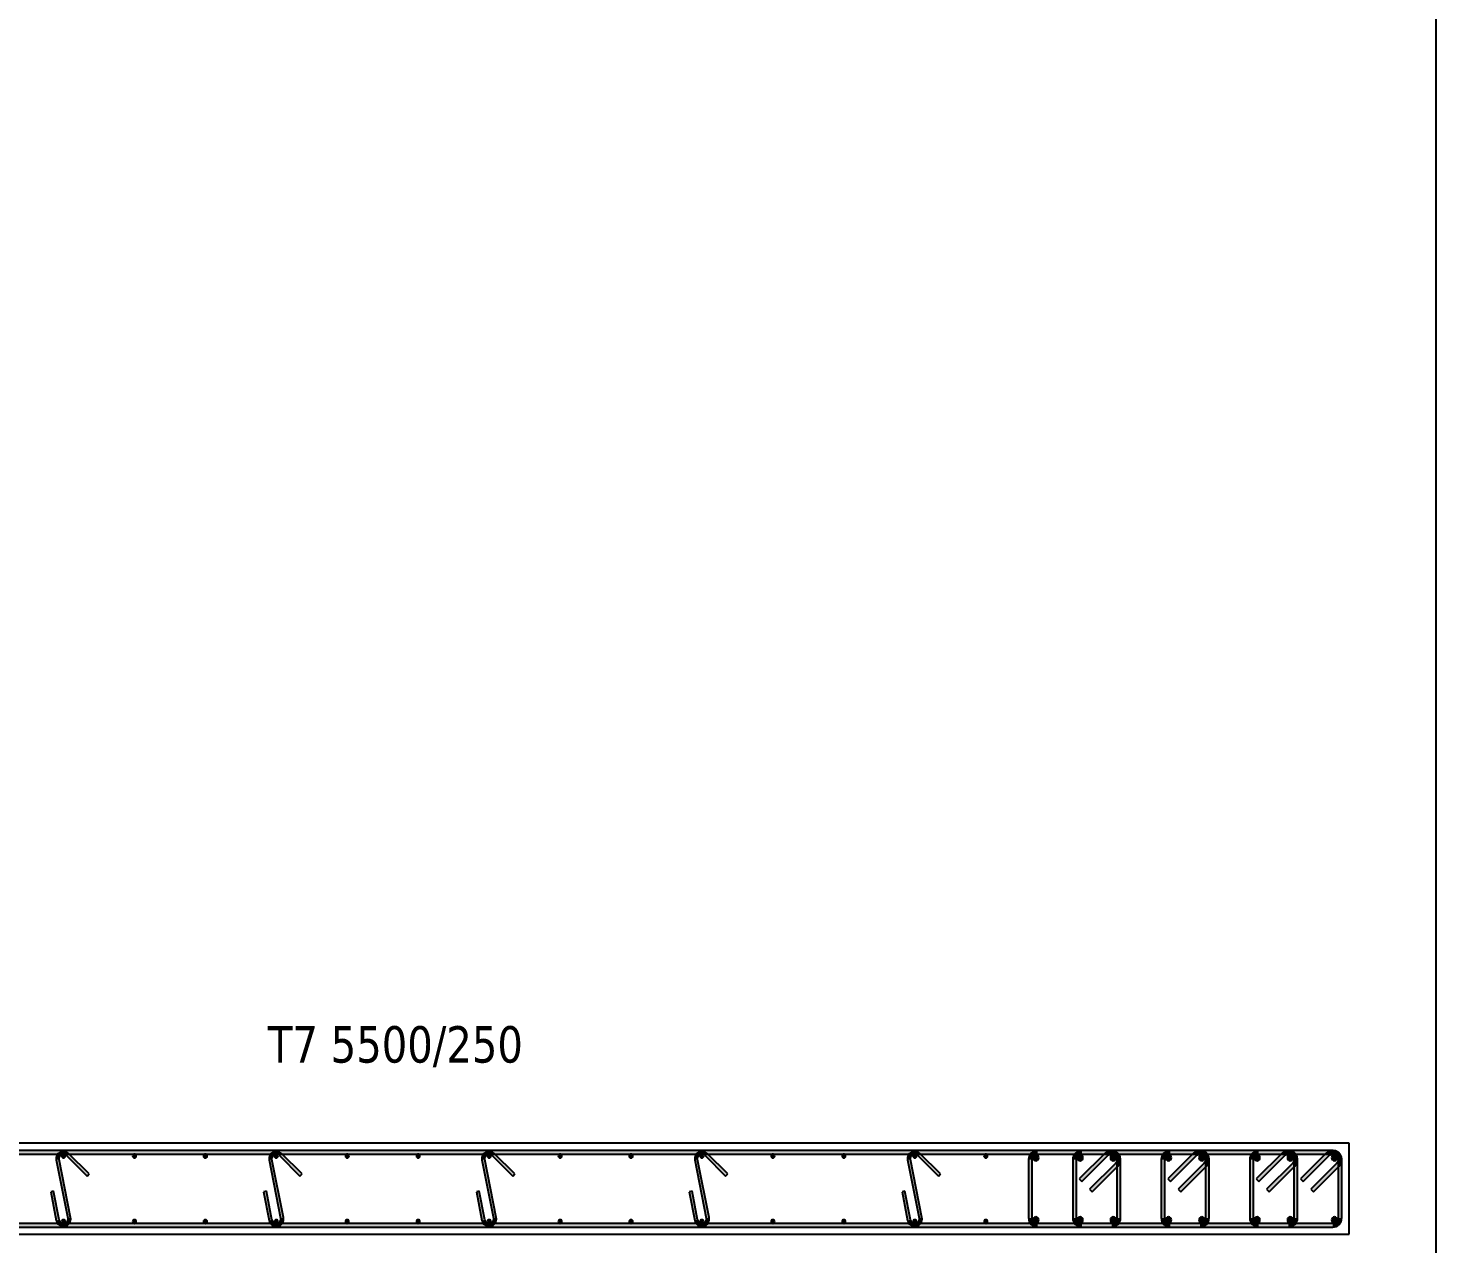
# Model space of a CAD drawing. Header units: millimetres. Extents: x -2171 to 1563, y -1758 to -1505.
# Drawn here: x 787.03 to 806.35, y -1623.61 to -1606.93 of the extents above; entities that cross this region are included whole.
import ezdxf

# ---------------------------------------------------------------- set-up
doc = ezdxf.new("R2010")
doc.units = ezdxf.units.MM
for name, color, linetype in [('Col_Det', 7, 'Continuous'), ('Col_Det_Fill', 7, 'Continuous'), ('Geo_Col_Pro_1', 7, 'Continuous'), ('pinakaki', 153, 'Continuous')]:
    doc.layers.add(name, color=color, linetype=linetype)
doc.styles.get("Standard").update_dxf_attribs({"font": 'tahoma.ttf'})

msp = doc.modelspace()

# ---------------------------------------------------------------- hatches: boundary and pattern name
at = {"layer": 'Col_Det_Fill'}
for color, points in [(252, [(801.9563, -1622.3829), (801.9563, -1622.3329), (780.8533, -1622.3329), (780.8533, -1622.3829)]), (252, [(787.4121, -1622.4622), (787.4514, -1622.4545, -0.7407348), (787.5527, -1622.4005), (787.581, -1622.3722, 0.7407348)]), (133, [(787.4853, -1622.4079, 0.4142136), (787.5103, -1622.4329, 0.4142136), (787.5353, -1622.4079, 0.4142136), (787.5103, -1622.3829, 0.4142136)]), (252, [(787.581, -1622.3722), (787.5527, -1622.4005), (787.8355, -1622.6833), (787.8638, -1622.655)]), (133, [(788.4589, -1622.4079, 0.4142136), (788.4839, -1622.4329, 0.4142136), (788.5089, -1622.4079, 0.4142136), (788.4839, -1622.3829, 0.4142136)]), (133, [(789.4325, -1622.4079, 0.4142136), (789.4575, -1622.4329, 0.4142136), (789.4825, -1622.4079, 0.4142136), (789.4575, -1622.3829, 0.4142136)]), (252, [(790.333, -1622.4622), (790.3723, -1622.4545, -0.7407348), (790.4736, -1622.4005), (790.5019, -1622.3722, 0.7407348)]), (133, [(790.4062, -1622.4079, 0.4142136), (790.4312, -1622.4329, 0.4142136), (790.4562, -1622.4079, 0.4142136), (790.4312, -1622.3829, 0.4142136)]), (252, [(790.5019, -1622.3722), (790.4736, -1622.4005), (790.7564, -1622.6833), (790.7847, -1622.655)]), (133, [(791.3798, -1622.4079, 0.4142136), (791.4048, -1622.4329, 0.4142136), (791.4298, -1622.4079, 0.4142136), (791.4048, -1622.3829, 0.4142136)]), (133, [(792.3534, -1622.4079, 0.4142136), (792.3784, -1622.4329, 0.4142136), (792.4034, -1622.4079, 0.4142136), (792.3784, -1622.3829, 0.4142136)]), (252, [(793.2539, -1622.4622), (793.2932, -1622.4545, -0.7407348), (793.3945, -1622.4005), (793.4228, -1622.3722, 0.7407348)]), (133, [(793.3271, -1622.4079, 0.4142136), (793.3521, -1622.4329, 0.4142136), (793.3771, -1622.4079, 0.4142136), (793.3521, -1622.3829, 0.4142136)]), (252, [(793.4228, -1622.3722), (793.3945, -1622.4005), (793.6773, -1622.6833), (793.7056, -1622.655)]), (133, [(794.3007, -1622.4079, 0.4142136), (794.3257, -1622.4329, 0.4142136), (794.3507, -1622.4079, 0.4142136), (794.3257, -1622.3829, 0.4142136)]), (133, [(795.2743, -1622.4079, 0.4142136), (795.2993, -1622.4329, 0.4142136), (795.3243, -1622.4079, 0.4142136), (795.2993, -1622.3829, 0.4142136)]), (252, [(796.1748, -1622.4622), (796.2141, -1622.4545, -0.7407348), (796.3154, -1622.4005), (796.3437, -1622.3722, 0.7407348)]), (133, [(796.2479, -1622.4079, 0.4142136), (796.2729, -1622.4329, 0.4142136), (796.2979, -1622.4079, 0.4142136), (796.2729, -1622.3829, 0.4142136)]), (252, [(796.3437, -1622.3722), (796.3154, -1622.4005), (796.5982, -1622.6833), (796.6265, -1622.655)]), (133, [(797.2216, -1622.4079, 0.4142136), (797.2466, -1622.4329, 0.4142136), (797.2716, -1622.4079, 0.4142136), (797.2466, -1622.3829, 0.4142136)]), (133, [(798.1952, -1622.4079, 0.4142136), (798.2202, -1622.4329, 0.4142136), (798.2452, -1622.4079, 0.4142136), (798.2202, -1622.3829, 0.4142136)]), (252, [(799.0957, -1622.4622), (799.135, -1622.4545, -0.7407348), (799.2363, -1622.4005), (799.2646, -1622.3722, 0.7407348)]), (133, [(799.1688, -1622.4079, 0.4142136), (799.1938, -1622.4329, 0.4142136), (799.2188, -1622.4079, 0.4142136), (799.1938, -1622.3829, 0.4142136)]), (252, [(799.2646, -1622.3722), (799.2363, -1622.4005), (799.5191, -1622.6833), (799.5474, -1622.655)]), (133, [(800.1425, -1622.4079, 0.4142136), (800.1675, -1622.4329, 0.4142136), (800.1925, -1622.4079, 0.4142136), (800.1675, -1622.3829, 0.4142136)]), (252, [(800.8798, -1622.3829), (800.8798, -1622.3329, 0.4142136), (800.7548, -1622.4579), (800.8048, -1622.4579, -0.4142136)]), (12, [(800.895, -1622.4332, 0.4142136), (800.855, -1622.3932, 0.4142136), (800.815, -1622.4332, 0.4142136), (800.855, -1622.4732, 0.4142136)]), (252, [(804.9298, -1622.3829), (804.9298, -1622.3329), (800.8798, -1622.3329), (800.8798, -1622.3829)]), (252, [(801.4869, -1622.3829), (801.4869, -1622.3329, 0.4142136), (801.3619, -1622.4579), (801.4119, -1622.4579, -0.4142136)]), (56, [(801.5022, -1622.4332, 0.4142136), (801.4622, -1622.3932, 0.4142136), (801.4222, -1622.4332, 0.4142136), (801.4622, -1622.4732, 0.4142136)]), (252, [(801.841, -1622.4049), (801.8057, -1622.3695), (801.4521, -1622.7231), (801.4875, -1622.7584)]), (252, [(801.8941, -1622.3829), (801.8941, -1622.3329), (801.4869, -1622.3329), (801.4869, -1622.3829)]), (252, [(801.9691, -1622.4579), (802.0191, -1622.4579, 0.6681786), (801.8057, -1622.3695), (801.841, -1622.4049, -0.6681786)]), (56, [(801.9588, -1622.4332, 0.4142136), (801.9188, -1622.3932, 0.4142136), (801.8788, -1622.4332, 0.4142136), (801.9188, -1622.4732, 0.4142136)]), (252, [(801.9471, -1622.5109), (801.9825, -1622.5463, 0.6681786), (801.8941, -1622.3329), (801.8941, -1622.3829, -0.6681786)]), (252, [(802.7012, -1622.3829), (802.7012, -1622.3329, 0.4142136), (802.5762, -1622.4579), (802.6262, -1622.4579, -0.4142136)]), (56, [(802.7165, -1622.4332, 0.4142136), (802.6765, -1622.3932, 0.4142136), (802.6365, -1622.4332, 0.4142136), (802.6765, -1622.4732, 0.4142136)]), (252, [(803.0553, -1622.4049), (803.02, -1622.3695), (802.6664, -1622.7231), (802.7018, -1622.7584)]), (252, [(803.1084, -1622.3829), (803.1084, -1622.3329), (802.7012, -1622.3329), (802.7012, -1622.3829)]), (252, [(803.1834, -1622.4579), (803.2334, -1622.4579, 0.6681786), (803.02, -1622.3695), (803.0553, -1622.4049, -0.6681786)]), (56, [(803.1731, -1622.4332, 0.4142136), (803.1331, -1622.3932, 0.4142136), (803.0931, -1622.4332, 0.4142136), (803.1331, -1622.4732, 0.4142136)]), (252, [(803.1614, -1622.5109), (803.1967, -1622.5463, 0.6681786), (803.1084, -1622.3329), (803.1084, -1622.3829, -0.6681786)]), (252, [(803.9155, -1622.3829), (803.9155, -1622.3329, 0.4142136), (803.7905, -1622.4579), (803.8405, -1622.4579, -0.4142136)]), (56, [(803.9308, -1622.4332, 0.4142136), (803.8908, -1622.3932, 0.4142136), (803.8508, -1622.4332, 0.4142136), (803.8908, -1622.4732, 0.4142136)]), (252, [(804.2696, -1622.4049), (804.2343, -1622.3695), (803.8807, -1622.7231), (803.9161, -1622.7584)]), (252, [(804.3226, -1622.3829), (804.3226, -1622.3329), (803.9155, -1622.3329), (803.9155, -1622.3829)]), (252, [(804.3976, -1622.4579), (804.4476, -1622.4579, 0.6681786), (804.2343, -1622.3695), (804.2696, -1622.4049, -0.6681786)]), (56, [(804.3874, -1622.4332, 0.4142136), (804.3474, -1622.3932, 0.4142136), (804.3074, -1622.4332, 0.4142136), (804.3474, -1622.4732, 0.4142136)]), (252, [(804.3757, -1622.5109), (804.411, -1622.5463, 0.6681786), (804.3226, -1622.3329), (804.3226, -1622.3829, -0.6681786)]), (252, [(804.8768, -1622.4049), (804.8414, -1622.3695), (804.4878, -1622.7231), (804.5232, -1622.7584)]), (252, [(805.0048, -1622.4579), (805.0548, -1622.4579, 0.6681786), (804.8414, -1622.3695), (804.8768, -1622.4049, -0.6681786)]), (12, [(804.9945, -1622.4332, 0.4142136), (804.9545, -1622.3932, 0.4142136), (804.9145, -1622.4332, 0.4142136), (804.9545, -1622.4732, 0.4142136)]), (252, [(804.9828, -1622.5109), (805.0182, -1622.5463, 0.6681786), (804.9298, -1622.3329), (804.9298, -1622.3829, -0.6681786)]), (252, [(787.5691, -1623.2613), (787.6084, -1623.2536), (787.4514, -1622.4545), (787.4121, -1622.4622)]), (252, [(790.49, -1623.2613), (790.5293, -1623.2536), (790.3723, -1622.4545), (790.333, -1622.4622)]), (252, [(793.4109, -1623.2613), (793.4502, -1623.2536), (793.2932, -1622.4545), (793.2539, -1622.4622)]), (252, [(796.3318, -1623.2613), (796.3711, -1623.2536), (796.2141, -1622.4545), (796.1748, -1622.4622)]), (252, [(799.2527, -1623.2613), (799.292, -1623.2536), (799.135, -1622.4545), (799.0957, -1622.4622)]), (252, [(800.8048, -1622.4579), (800.7548, -1622.4579), (800.7548, -1623.2579), (800.8048, -1623.2579)]), (252, [(801.4119, -1622.4579), (801.3619, -1622.4579), (801.3619, -1623.2579), (801.4119, -1623.2579)]), (252, [(801.5936, -1622.8645), (801.6289, -1622.8999), (801.9825, -1622.5463), (801.9471, -1622.5109)]), (252, [(801.9691, -1623.2579), (802.0191, -1623.2579), (802.0191, -1622.4579), (801.9691, -1622.4579)]), (252, [(802.6262, -1622.4579), (802.5762, -1622.4579), (802.5762, -1623.2579), (802.6262, -1623.2579)]), (252, [(802.8078, -1622.8645), (802.8432, -1622.8999), (803.1967, -1622.5463), (803.1614, -1622.5109)]), (252, [(803.1834, -1623.2579), (803.2334, -1623.2579), (803.2334, -1622.4579), (803.1834, -1622.4579)]), (252, [(803.8405, -1622.4579), (803.7905, -1622.4579), (803.7905, -1623.2579), (803.8405, -1623.2579)]), (252, [(804.0221, -1622.8645), (804.0575, -1622.8999), (804.411, -1622.5463), (804.3757, -1622.5109)]), (252, [(804.3976, -1623.2579), (804.4476, -1623.2579), (804.4476, -1622.4579), (804.3976, -1622.4579)]), (252, [(804.6293, -1622.8645), (804.6646, -1622.8999), (805.0182, -1622.5463), (804.9828, -1622.5109)]), (252, [(805.0048, -1623.2579), (805.0548, -1623.2579), (805.0548, -1622.4579), (805.0048, -1622.4579)]), (252, [(787.3743, -1622.892), (787.335, -1622.8997), (787.4121, -1623.2922), (787.4514, -1623.2845)]), (252, [(790.2952, -1622.892), (790.2559, -1622.8997), (790.333, -1623.2922), (790.3723, -1623.2845)]), (252, [(793.2161, -1622.892), (793.1768, -1622.8997), (793.2539, -1623.2922), (793.2932, -1623.2845)]), (252, [(796.137, -1622.892), (796.0977, -1622.8997), (796.1748, -1623.2922), (796.2141, -1623.2845)]), (252, [(799.0579, -1622.892), (799.0186, -1622.8997), (799.0957, -1623.2922), (799.135, -1623.2845)]), (252, [(780.8533, -1623.3329), (780.8533, -1623.3829), (801.9563, -1623.3829), (801.9563, -1623.3329)]), (252, [(787.4514, -1623.2845), (787.4121, -1623.2922, 1), (787.6084, -1623.2536), (787.5691, -1623.2613, -1)]), (133, [(787.4853, -1623.3079, 0.4142136), (787.5103, -1623.3329, 0.4142136), (787.5353, -1623.3079, 0.4142136), (787.5103, -1623.2829, 0.4142136)]), (133, [(788.4589, -1623.3079, 0.4142136), (788.4839, -1623.3329, 0.4142136), (788.5089, -1623.3079, 0.4142136), (788.4839, -1623.2829, 0.4142136)]), (133, [(789.4325, -1623.3079, 0.4142136), (789.4575, -1623.3329, 0.4142136), (789.4825, -1623.3079, 0.4142136), (789.4575, -1623.2829, 0.4142136)]), (252, [(790.3723, -1623.2845), (790.333, -1623.2922, 1), (790.5293, -1623.2536), (790.49, -1623.2613, -1)]), (133, [(790.4062, -1623.3079, 0.4142136), (790.4312, -1623.3329, 0.4142136), (790.4562, -1623.3079, 0.4142136), (790.4312, -1623.2829, 0.4142136)]), (133, [(791.3798, -1623.3079, 0.4142136), (791.4048, -1623.3329, 0.4142136), (791.4298, -1623.3079, 0.4142136), (791.4048, -1623.2829, 0.4142136)]), (133, [(792.3534, -1623.3079, 0.4142136), (792.3784, -1623.3329, 0.4142136), (792.4034, -1623.3079, 0.4142136), (792.3784, -1623.2829, 0.4142136)]), (252, [(793.2932, -1623.2845), (793.2539, -1623.2922, 1), (793.4502, -1623.2536), (793.4109, -1623.2613, -1)]), (133, [(793.3271, -1623.3079, 0.4142136), (793.3521, -1623.3329, 0.4142136), (793.3771, -1623.3079, 0.4142136), (793.3521, -1623.2829, 0.4142136)]), (133, [(794.3007, -1623.3079, 0.4142136), (794.3257, -1623.3329, 0.4142136), (794.3507, -1623.3079, 0.4142136), (794.3257, -1623.2829, 0.4142136)]), (133, [(795.2743, -1623.3079, 0.4142136), (795.2993, -1623.3329, 0.4142136), (795.3243, -1623.3079, 0.4142136), (795.2993, -1623.2829, 0.4142136)]), (252, [(796.2141, -1623.2845), (796.1748, -1623.2922, 1), (796.3711, -1623.2536), (796.3318, -1623.2613, -1)]), (133, [(796.2479, -1623.3079, 0.4142136), (796.2729, -1623.3329, 0.4142136), (796.2979, -1623.3079, 0.4142136), (796.2729, -1623.2829, 0.4142136)]), (133, [(797.2216, -1623.3079, 0.4142136), (797.2466, -1623.3329, 0.4142136), (797.2716, -1623.3079, 0.4142136), (797.2466, -1623.2829, 0.4142136)]), (133, [(798.1952, -1623.3079, 0.4142136), (798.2202, -1623.3329, 0.4142136), (798.2452, -1623.3079, 0.4142136), (798.2202, -1623.2829, 0.4142136)]), (252, [(799.135, -1623.2845), (799.0957, -1623.2922, 1), (799.292, -1623.2536), (799.2527, -1623.2613, -1)]), (133, [(799.1688, -1623.3079, 0.4142136), (799.1938, -1623.3329, 0.4142136), (799.2188, -1623.3079, 0.4142136), (799.1938, -1623.2829, 0.4142136)]), (133, [(800.1425, -1623.3079, 0.4142136), (800.1675, -1623.3329, 0.4142136), (800.1925, -1623.3079, 0.4142136), (800.1675, -1623.2829, 0.4142136)]), (252, [(800.8048, -1623.2579), (800.7548, -1623.2579, 0.4142136), (800.8798, -1623.3829), (800.8798, -1623.3329, -0.4142136)]), (12, [(800.895, -1623.2827, 0.4142136), (800.855, -1623.2427, 0.4142136), (800.815, -1623.2827, 0.4142136), (800.855, -1623.3227, 0.4142136)]), (252, [(800.8798, -1623.3329), (800.8798, -1623.3829), (804.9298, -1623.3829), (804.9298, -1623.3329)]), (252, [(801.4119, -1623.2579), (801.3619, -1623.2579, 0.4142136), (801.4869, -1623.3829), (801.4869, -1623.3329, -0.4142136)]), (56, [(801.5022, -1623.2827, 0.4142136), (801.4622, -1623.2427, 0.4142136), (801.4222, -1623.2827, 0.4142136), (801.4622, -1623.3227, 0.4142136)]), (252, [(801.4869, -1623.3329), (801.4869, -1623.3829), (801.8941, -1623.3829), (801.8941, -1623.3329)]), (56, [(801.9588, -1623.2827, 0.4142136), (801.9188, -1623.2427, 0.4142136), (801.8788, -1623.2827, 0.4142136), (801.9188, -1623.3227, 0.4142136)]), (252, [(801.8941, -1623.3329), (801.8941, -1623.3829, 0.4142136), (802.0191, -1623.2579), (801.9691, -1623.2579, -0.4142136)]), (252, [(802.6262, -1623.2579), (802.5762, -1623.2579, 0.4142136), (802.7012, -1623.3829), (802.7012, -1623.3329, -0.4142136)]), (56, [(802.7165, -1623.2827, 0.4142136), (802.6765, -1623.2427, 0.4142136), (802.6365, -1623.2827, 0.4142136), (802.6765, -1623.3227, 0.4142136)]), (252, [(802.7012, -1623.3329), (802.7012, -1623.3829), (803.1084, -1623.3829), (803.1084, -1623.3329)]), (56, [(803.1731, -1623.2827, 0.4142136), (803.1331, -1623.2427, 0.4142136), (803.0931, -1623.2827, 0.4142136), (803.1331, -1623.3227, 0.4142136)]), (252, [(803.1084, -1623.3329), (803.1084, -1623.3829, 0.4142136), (803.2334, -1623.2579), (803.1834, -1623.2579, -0.4142136)]), (252, [(803.8405, -1623.2579), (803.7905, -1623.2579, 0.4142136), (803.9155, -1623.3829), (803.9155, -1623.3329, -0.4142136)]), (56, [(803.9308, -1623.2827, 0.4142136), (803.8908, -1623.2427, 0.4142136), (803.8508, -1623.2827, 0.4142136), (803.8908, -1623.3227, 0.4142136)]), (252, [(803.9155, -1623.3329), (803.9155, -1623.3829), (804.3226, -1623.3829), (804.3226, -1623.3329)]), (56, [(804.3874, -1623.2827, 0.4142136), (804.3474, -1623.2427, 0.4142136), (804.3074, -1623.2827, 0.4142136), (804.3474, -1623.3227, 0.4142136)]), (252, [(804.3226, -1623.3329), (804.3226, -1623.3829, 0.4142136), (804.4476, -1623.2579), (804.3976, -1623.2579, -0.4142136)]), (12, [(804.9945, -1623.2827, 0.4142136), (804.9545, -1623.2427, 0.4142136), (804.9145, -1623.2827, 0.4142136), (804.9545, -1623.3227, 0.4142136)]), (252, [(804.9298, -1623.3329), (804.9298, -1623.3829, 0.4142136), (805.0548, -1623.2579), (805.0048, -1623.2579, -0.4142136)])]:
    msp.add_hatch(color=color, dxfattribs=at).paths.add_polyline_path(points)

# ---------------------------------------------------------------- linework, layer by layer
at = {"layer": 'Col_Det', "color": 7}
for points in [[(805.1548, -1622.2329), (779.1548, -1622.2329)], [(805.1548, -1623.4829), (805.1548, -1622.2329)], [(801.9563, -1622.3329), (780.8533, -1622.3329)], [(780.8533, -1622.3829), (801.9563, -1622.3829)], [(787.5527, -1622.4005), (787.8355, -1622.6833)], [(787.8638, -1622.655), (787.581, -1622.3722)], [(790.4736, -1622.4005), (790.7564, -1622.6833)], [(790.7847, -1622.655), (790.5019, -1622.3722)], [(793.3945, -1622.4005), (793.6773, -1622.6833)], [(793.7056, -1622.655), (793.4228, -1622.3722)], [(796.3154, -1622.4005), (796.5982, -1622.6833)], [(796.6265, -1622.655), (796.3437, -1622.3722)], [(799.2363, -1622.4005), (799.5191, -1622.6833)], [(799.5474, -1622.655), (799.2646, -1622.3722)], [(804.9298, -1622.3329), (800.8798, -1622.3329)], [(800.8798, -1622.3829), (804.9298, -1622.3829)], [(801.8057, -1622.3695), (801.4521, -1622.7231)], [(801.8941, -1622.3329), (801.4869, -1622.3329)], [(801.4869, -1622.3829), (801.8941, -1622.3829)], [(801.4875, -1622.7584), (801.841, -1622.4049)], [(801.9563, -1622.3829), (801.9563, -1622.3329)], [(803.02, -1622.3695), (802.6664, -1622.7231)], [(803.1084, -1622.3329), (802.7012, -1622.3329)], [(802.7012, -1622.3829), (803.1084, -1622.3829)], [(802.7018, -1622.7584), (803.0553, -1622.4049)], [(804.2343, -1622.3695), (803.8807, -1622.7231)], [(804.3226, -1622.3329), (803.9155, -1622.3329)], [(803.9155, -1622.3829), (804.3226, -1622.3829)], [(803.9161, -1622.7584), (804.2696, -1622.4049)], [(804.8414, -1622.3695), (804.4878, -1622.7231)], [(804.5232, -1622.7584), (804.8768, -1622.4049)], [(787.4121, -1622.4622), (787.5691, -1623.2613)], [(787.6084, -1623.2536), (787.4514, -1622.4545)], [(790.333, -1622.4622), (790.49, -1623.2613)], [(790.5293, -1623.2536), (790.3723, -1622.4545)], [(793.2539, -1622.4622), (793.4109, -1623.2613)], [(793.4502, -1623.2536), (793.2932, -1622.4545)], [(796.1748, -1622.4622), (796.3318, -1623.2613)], [(796.3711, -1623.2536), (796.2141, -1622.4545)], [(799.0957, -1622.4622), (799.2527, -1623.2613)], [(799.292, -1623.2536), (799.135, -1622.4545)], [(800.7548, -1622.4579), (800.7548, -1623.2579)], [(800.8048, -1623.2579), (800.8048, -1622.4579)], [(801.3619, -1622.4579), (801.3619, -1623.2579)], [(801.4119, -1623.2579), (801.4119, -1622.4579)], [(801.9471, -1622.5109), (801.5936, -1622.8645)], [(801.6289, -1622.8999), (801.9825, -1622.5463)], [(801.9691, -1622.4579), (801.9691, -1623.2579)], [(802.0191, -1623.2579), (802.0191, -1622.4579)], [(802.5762, -1622.4579), (802.5762, -1623.2579)], [(802.6262, -1623.2579), (802.6262, -1622.4579)], [(803.1614, -1622.5109), (802.8078, -1622.8645)], [(802.8432, -1622.8999), (803.1967, -1622.5463)], [(803.1834, -1622.4579), (803.1834, -1623.2579)], [(803.2334, -1623.2579), (803.2334, -1622.4579)], [(803.7905, -1622.4579), (803.7905, -1623.2579)], [(803.8405, -1623.2579), (803.8405, -1622.4579)], [(804.3757, -1622.5109), (804.0221, -1622.8645)], [(804.0575, -1622.8999), (804.411, -1622.5463)], [(804.3976, -1622.4579), (804.3976, -1623.2579)], [(804.4476, -1623.2579), (804.4476, -1622.4579)], [(804.9828, -1622.5109), (804.6293, -1622.8645)], [(804.6646, -1622.8999), (805.0182, -1622.5463)], [(805.0048, -1622.4579), (805.0048, -1623.2579)], [(805.0548, -1623.2579), (805.0548, -1622.4579)], [(787.8355, -1622.6833), (787.8638, -1622.655)], [(790.7564, -1622.6833), (790.7847, -1622.655)], [(793.6773, -1622.6833), (793.7056, -1622.655)], [(796.5982, -1622.6833), (796.6265, -1622.655)], [(799.5191, -1622.6833), (799.5474, -1622.655)], [(801.4521, -1622.7231), (801.4875, -1622.7584)], [(802.6664, -1622.7231), (802.7018, -1622.7584)], [(803.8807, -1622.7231), (803.9161, -1622.7584)], [(804.4878, -1622.7231), (804.5232, -1622.7584)], [(787.3743, -1622.892), (787.335, -1622.8997)], [(787.335, -1622.8997), (787.4121, -1623.2922)], [(787.4514, -1623.2845), (787.3743, -1622.892)], [(790.2952, -1622.892), (790.2559, -1622.8997)], [(790.2559, -1622.8997), (790.333, -1623.2922)], [(790.3723, -1623.2845), (790.2952, -1622.892)], [(793.2161, -1622.892), (793.1768, -1622.8997)], [(793.1768, -1622.8997), (793.2539, -1623.2922)], [(793.2932, -1623.2845), (793.2161, -1622.892)], [(796.137, -1622.892), (796.0977, -1622.8997)], [(796.0977, -1622.8997), (796.1748, -1623.2922)], [(796.2141, -1623.2845), (796.137, -1622.892)], [(799.0579, -1622.892), (799.0186, -1622.8997)], [(799.0186, -1622.8997), (799.0957, -1623.2922)], [(799.135, -1623.2845), (799.0579, -1622.892)], [(801.5936, -1622.8645), (801.6289, -1622.8999)], [(802.8078, -1622.8645), (802.8432, -1622.8999)], [(804.0221, -1622.8645), (804.0575, -1622.8999)], [(804.6293, -1622.8645), (804.6646, -1622.8999)], [(801.9563, -1623.3329), (780.8533, -1623.3329)], [(780.8533, -1623.3829), (801.9563, -1623.3829)], [(804.9298, -1623.3329), (800.8798, -1623.3329)], [(800.8798, -1623.3829), (804.9298, -1623.3829)], [(801.8941, -1623.3329), (801.4869, -1623.3329)], [(801.4869, -1623.3829), (801.8941, -1623.3829)], [(801.9563, -1623.3829), (801.9563, -1623.3329)], [(803.1084, -1623.3329), (802.7012, -1623.3329)], [(802.7012, -1623.3829), (803.1084, -1623.3829)], [(804.3226, -1623.3329), (803.9155, -1623.3329)], [(803.9155, -1623.3829), (804.3226, -1623.3829)], [(777.6548, -1623.4829), (805.1548, -1623.4829)]]:
    msp.add_lwpolyline(points, dxfattribs=at)
for points in [[(787.581, -1622.3722, 0.7407348), (787.4121, -1622.4622, 0.7407348)], [(787.4514, -1622.4545, -0.7407348), (787.5527, -1622.4005)], [(787.5103, -1622.3829, 0.4142136), (787.4853, -1622.4079, 0.4142136)], [(787.4853, -1622.4079, 0.4142136), (787.5103, -1622.4329, 0.4142136)], [(787.5353, -1622.4079, 0.4142136), (787.5103, -1622.3829, 0.4142136)], [(787.5103, -1622.4329, 0.4142136), (787.5353, -1622.4079, 0.4142136)], [(788.4839, -1622.3829, 0.4142136), (788.4589, -1622.4079, 0.4142136)], [(788.4589, -1622.4079, 0.4142136), (788.4839, -1622.4329, 0.4142136)], [(788.5089, -1622.4079, 0.4142136), (788.4839, -1622.3829, 0.4142136)], [(788.4839, -1622.4329, 0.4142136), (788.5089, -1622.4079, 0.4142136)], [(789.4575, -1622.3829, 0.4142136), (789.4325, -1622.4079, 0.4142136)], [(789.4325, -1622.4079, 0.4142136), (789.4575, -1622.4329, 0.4142136)], [(789.4825, -1622.4079, 0.4142136), (789.4575, -1622.3829, 0.4142136)], [(789.4575, -1622.4329, 0.4142136), (789.4825, -1622.4079, 0.4142136)], [(790.5019, -1622.3722, 0.7407348), (790.333, -1622.4622, 0.7407348)], [(790.3723, -1622.4545, -0.7407348), (790.4736, -1622.4005)], [(790.4312, -1622.3829, 0.4142136), (790.4062, -1622.4079, 0.4142136)], [(790.4062, -1622.4079, 0.4142136), (790.4312, -1622.4329, 0.4142136)], [(790.4562, -1622.4079, 0.4142136), (790.4312, -1622.3829, 0.4142136)], [(790.4312, -1622.4329, 0.4142136), (790.4562, -1622.4079, 0.4142136)], [(791.4048, -1622.3829, 0.4142136), (791.3798, -1622.4079, 0.4142136)], [(791.3798, -1622.4079, 0.4142136), (791.4048, -1622.4329, 0.4142136)], [(791.4298, -1622.4079, 0.4142136), (791.4048, -1622.3829, 0.4142136)], [(791.4048, -1622.4329, 0.4142136), (791.4298, -1622.4079, 0.4142136)], [(792.3784, -1622.3829, 0.4142136), (792.3534, -1622.4079, 0.4142136)], [(792.3534, -1622.4079, 0.4142136), (792.3784, -1622.4329, 0.4142136)], [(792.4034, -1622.4079, 0.4142136), (792.3784, -1622.3829, 0.4142136)], [(792.3784, -1622.4329, 0.4142136), (792.4034, -1622.4079, 0.4142136)], [(793.4228, -1622.3722, 0.7407348), (793.2539, -1622.4622, 0.7407348)], [(793.2932, -1622.4545, -0.7407348), (793.3945, -1622.4005)], [(793.3521, -1622.3829, 0.4142136), (793.3271, -1622.4079, 0.4142136)], [(793.3271, -1622.4079, 0.4142136), (793.3521, -1622.4329, 0.4142136)], [(793.3771, -1622.4079, 0.4142136), (793.3521, -1622.3829, 0.4142136)], [(793.3521, -1622.4329, 0.4142136), (793.3771, -1622.4079, 0.4142136)], [(794.3257, -1622.3829, 0.4142136), (794.3007, -1622.4079, 0.4142136)], [(794.3007, -1622.4079, 0.4142136), (794.3257, -1622.4329, 0.4142136)], [(794.3507, -1622.4079, 0.4142136), (794.3257, -1622.3829, 0.4142136)], [(794.3257, -1622.4329, 0.4142136), (794.3507, -1622.4079, 0.4142136)], [(795.2993, -1622.3829, 0.4142136), (795.2743, -1622.4079, 0.4142136)], [(795.2743, -1622.4079, 0.4142136), (795.2993, -1622.4329, 0.4142136)], [(795.3243, -1622.4079, 0.4142136), (795.2993, -1622.3829, 0.4142136)], [(795.2993, -1622.4329, 0.4142136), (795.3243, -1622.4079, 0.4142136)], [(796.3437, -1622.3722, 0.7407348), (796.1748, -1622.4622, 0.7407348)], [(796.2141, -1622.4545, -0.7407348), (796.3154, -1622.4005)], [(796.2729, -1622.3829, 0.4142136), (796.2479, -1622.4079, 0.4142136)], [(796.2479, -1622.4079, 0.4142136), (796.2729, -1622.4329, 0.4142136)], [(796.2979, -1622.4079, 0.4142136), (796.2729, -1622.3829, 0.4142136)], [(796.2729, -1622.4329, 0.4142136), (796.2979, -1622.4079, 0.4142136)], [(797.2466, -1622.3829, 0.4142136), (797.2216, -1622.4079, 0.4142136)], [(797.2216, -1622.4079, 0.4142136), (797.2466, -1622.4329, 0.4142136)], [(797.2716, -1622.4079, 0.4142136), (797.2466, -1622.3829, 0.4142136)], [(797.2466, -1622.4329, 0.4142136), (797.2716, -1622.4079, 0.4142136)], [(798.2202, -1622.3829, 0.4142136), (798.1952, -1622.4079, 0.4142136)], [(798.1952, -1622.4079, 0.4142136), (798.2202, -1622.4329, 0.4142136)], [(798.2452, -1622.4079, 0.4142136), (798.2202, -1622.3829, 0.4142136)], [(798.2202, -1622.4329, 0.4142136), (798.2452, -1622.4079, 0.4142136)], [(799.2646, -1622.3722, 0.7407348), (799.0957, -1622.4622, 0.7407348)], [(799.135, -1622.4545, -0.7407348), (799.2363, -1622.4005)], [(799.1938, -1622.3829, 0.4142136), (799.1688, -1622.4079, 0.4142136)], [(799.1688, -1622.4079, 0.4142136), (799.1938, -1622.4329, 0.4142136)], [(799.2188, -1622.4079, 0.4142136), (799.1938, -1622.3829, 0.4142136)], [(799.1938, -1622.4329, 0.4142136), (799.2188, -1622.4079, 0.4142136)], [(800.1675, -1622.3829, 0.4142136), (800.1425, -1622.4079, 0.4142136)], [(800.1425, -1622.4079, 0.4142136), (800.1675, -1622.4329, 0.4142136)], [(800.1925, -1622.4079, 0.4142136), (800.1675, -1622.3829, 0.4142136)], [(800.1675, -1622.4329, 0.4142136), (800.1925, -1622.4079, 0.4142136)], [(800.8798, -1622.3329, 0.4142136), (800.7548, -1622.4579)], [(800.8048, -1622.4579, -0.4142136), (800.8798, -1622.3829, -0.4142136)], [(800.855, -1622.3932, 0.4142136), (800.815, -1622.4332, 0.4142136)], [(800.815, -1622.4332, 0.4142136), (800.855, -1622.4732, 0.4142136)], [(800.895, -1622.4332, 0.4142136), (800.855, -1622.3932, 0.4142136)], [(800.855, -1622.4732, 0.4142136), (800.895, -1622.4332, 0.4142136)], [(801.4869, -1622.3329, 0.4142136), (801.3619, -1622.4579)], [(801.4119, -1622.4579, -0.4142136), (801.4869, -1622.3829, -0.4142136)], [(801.4622, -1622.3932, 0.4142136), (801.4222, -1622.4332, 0.4142136)], [(801.4222, -1622.4332, 0.4142136), (801.4622, -1622.4732, 0.4142136)], [(801.5022, -1622.4332, 0.4142136), (801.4622, -1622.3932, 0.4142136)], [(801.4622, -1622.4732, 0.4142136), (801.5022, -1622.4332, 0.4142136)], [(802.0191, -1622.4579, 0.6681786), (801.8057, -1622.3695)], [(801.841, -1622.4049, -0.6681786), (801.9691, -1622.4579, -0.6681786)], [(801.9188, -1622.3932, 0.4142136), (801.8788, -1622.4332, 0.4142136)], [(801.8788, -1622.4332, 0.4142136), (801.9188, -1622.4732, 0.4142136)], [(801.9825, -1622.5463, 0.6681786), (801.8941, -1622.3329)], [(801.8941, -1622.3829, -0.6681786), (801.9471, -1622.5109, -0.6681786)], [(801.9588, -1622.4332, 0.4142136), (801.9188, -1622.3932, 0.4142136)], [(801.9188, -1622.4732, 0.4142136), (801.9588, -1622.4332, 0.4142136)], [(802.7012, -1622.3329, 0.4142136), (802.5762, -1622.4579)], [(802.6262, -1622.4579, -0.4142136), (802.7012, -1622.3829, -0.4142136)], [(802.6765, -1622.3932, 0.4142136), (802.6365, -1622.4332, 0.4142136)], [(802.6365, -1622.4332, 0.4142136), (802.6765, -1622.4732, 0.4142136)], [(802.7165, -1622.4332, 0.4142136), (802.6765, -1622.3932, 0.4142136)], [(802.6765, -1622.4732, 0.4142136), (802.7165, -1622.4332, 0.4142136)], [(803.2334, -1622.4579, 0.6681786), (803.02, -1622.3695)], [(803.0553, -1622.4049, -0.6681786), (803.1834, -1622.4579, -0.6681786)], [(803.1331, -1622.3932, 0.4142136), (803.0931, -1622.4332, 0.4142136)], [(803.0931, -1622.4332, 0.4142136), (803.1331, -1622.4732, 0.4142136)], [(803.1967, -1622.5463, 0.6681786), (803.1084, -1622.3329)], [(803.1084, -1622.3829, -0.6681786), (803.1614, -1622.5109, -0.6681786)], [(803.1731, -1622.4332, 0.4142136), (803.1331, -1622.3932, 0.4142136)], [(803.1331, -1622.4732, 0.4142136), (803.1731, -1622.4332, 0.4142136)], [(803.9155, -1622.3329, 0.4142136), (803.7905, -1622.4579)], [(803.8405, -1622.4579, -0.4142136), (803.9155, -1622.3829, -0.4142136)], [(803.8908, -1622.3932, 0.4142136), (803.8508, -1622.4332, 0.4142136)], [(803.8508, -1622.4332, 0.4142136), (803.8908, -1622.4732, 0.4142136)], [(803.9308, -1622.4332, 0.4142136), (803.8908, -1622.3932, 0.4142136)], [(803.8908, -1622.4732, 0.4142136), (803.9308, -1622.4332, 0.4142136)], [(804.4476, -1622.4579, 0.6681786), (804.2343, -1622.3695)], [(804.2696, -1622.4049, -0.6681786), (804.3976, -1622.4579, -0.6681786)], [(804.3474, -1622.3932, 0.4142136), (804.3074, -1622.4332, 0.4142136)], [(804.3074, -1622.4332, 0.4142136), (804.3474, -1622.4732, 0.4142136)], [(804.411, -1622.5463, 0.6681786), (804.3226, -1622.3329)], [(804.3226, -1622.3829, -0.6681786), (804.3757, -1622.5109, -0.6681786)], [(804.3874, -1622.4332, 0.4142136), (804.3474, -1622.3932, 0.4142136)], [(804.3474, -1622.4732, 0.4142136), (804.3874, -1622.4332, 0.4142136)], [(805.0548, -1622.4579, 0.6681786), (804.8414, -1622.3695)], [(804.8768, -1622.4049, -0.6681786), (805.0048, -1622.4579, -0.6681786)], [(804.9545, -1622.3932, 0.4142136), (804.9145, -1622.4332, 0.4142136)], [(804.9145, -1622.4332, 0.4142136), (804.9545, -1622.4732, 0.4142136)], [(805.0182, -1622.5463, 0.6681786), (804.9298, -1622.3329)], [(804.9298, -1622.3829, -0.6681786), (804.9828, -1622.5109, -0.6681786)], [(804.9945, -1622.4332, 0.4142136), (804.9545, -1622.3932, 0.4142136)], [(804.9545, -1622.4732, 0.4142136), (804.9945, -1622.4332, 0.4142136)], [(787.4121, -1623.2922, 1), (787.6084, -1623.2536)], [(787.5691, -1623.2613, -1), (787.4514, -1623.2845, -1)], [(787.5103, -1623.2829, 0.4142136), (787.4853, -1623.3079, 0.4142136)], [(787.4853, -1623.3079, 0.4142136), (787.5103, -1623.3329, 0.4142136)], [(787.5353, -1623.3079, 0.4142136), (787.5103, -1623.2829, 0.4142136)], [(787.5103, -1623.3329, 0.4142136), (787.5353, -1623.3079, 0.4142136)], [(788.4839, -1623.2829, 0.4142136), (788.4589, -1623.3079, 0.4142136)], [(788.4589, -1623.3079, 0.4142136), (788.4839, -1623.3329, 0.4142136)], [(788.5089, -1623.3079, 0.4142136), (788.4839, -1623.2829, 0.4142136)], [(788.4839, -1623.3329, 0.4142136), (788.5089, -1623.3079, 0.4142136)], [(789.4575, -1623.2829, 0.4142136), (789.4325, -1623.3079, 0.4142136)], [(789.4325, -1623.3079, 0.4142136), (789.4575, -1623.3329, 0.4142136)], [(789.4825, -1623.3079, 0.4142136), (789.4575, -1623.2829, 0.4142136)], [(789.4575, -1623.3329, 0.4142136), (789.4825, -1623.3079, 0.4142136)], [(790.333, -1623.2922, 1), (790.5293, -1623.2536)], [(790.49, -1623.2613, -1), (790.3723, -1623.2845, -1)], [(790.4312, -1623.2829, 0.4142136), (790.4062, -1623.3079, 0.4142136)], [(790.4062, -1623.3079, 0.4142136), (790.4312, -1623.3329, 0.4142136)], [(790.4562, -1623.3079, 0.4142136), (790.4312, -1623.2829, 0.4142136)], [(790.4312, -1623.3329, 0.4142136), (790.4562, -1623.3079, 0.4142136)], [(791.4048, -1623.2829, 0.4142136), (791.3798, -1623.3079, 0.4142136)], [(791.3798, -1623.3079, 0.4142136), (791.4048, -1623.3329, 0.4142136)], [(791.4298, -1623.3079, 0.4142136), (791.4048, -1623.2829, 0.4142136)], [(791.4048, -1623.3329, 0.4142136), (791.4298, -1623.3079, 0.4142136)], [(792.3784, -1623.2829, 0.4142136), (792.3534, -1623.3079, 0.4142136)], [(792.3534, -1623.3079, 0.4142136), (792.3784, -1623.3329, 0.4142136)], [(792.4034, -1623.3079, 0.4142136), (792.3784, -1623.2829, 0.4142136)], [(792.3784, -1623.3329, 0.4142136), (792.4034, -1623.3079, 0.4142136)], [(793.2539, -1623.2922, 1), (793.4502, -1623.2536)], [(793.4109, -1623.2613, -1), (793.2932, -1623.2845, -1)], [(793.3521, -1623.2829, 0.4142136), (793.3271, -1623.3079, 0.4142136)], [(793.3271, -1623.3079, 0.4142136), (793.3521, -1623.3329, 0.4142136)], [(793.3771, -1623.3079, 0.4142136), (793.3521, -1623.2829, 0.4142136)], [(793.3521, -1623.3329, 0.4142136), (793.3771, -1623.3079, 0.4142136)], [(794.3257, -1623.2829, 0.4142136), (794.3007, -1623.3079, 0.4142136)], [(794.3007, -1623.3079, 0.4142136), (794.3257, -1623.3329, 0.4142136)], [(794.3507, -1623.3079, 0.4142136), (794.3257, -1623.2829, 0.4142136)], [(794.3257, -1623.3329, 0.4142136), (794.3507, -1623.3079, 0.4142136)], [(795.2993, -1623.2829, 0.4142136), (795.2743, -1623.3079, 0.4142136)], [(795.2743, -1623.3079, 0.4142136), (795.2993, -1623.3329, 0.4142136)], [(795.3243, -1623.3079, 0.4142136), (795.2993, -1623.2829, 0.4142136)], [(795.2993, -1623.3329, 0.4142136), (795.3243, -1623.3079, 0.4142136)], [(796.1748, -1623.2922, 1), (796.3711, -1623.2536)], [(796.3318, -1623.2613, -1), (796.2141, -1623.2845, -1)], [(796.2729, -1623.2829, 0.4142136), (796.2479, -1623.3079, 0.4142136)], [(796.2479, -1623.3079, 0.4142136), (796.2729, -1623.3329, 0.4142136)], [(796.2979, -1623.3079, 0.4142136), (796.2729, -1623.2829, 0.4142136)], [(796.2729, -1623.3329, 0.4142136), (796.2979, -1623.3079, 0.4142136)], [(797.2466, -1623.2829, 0.4142136), (797.2216, -1623.3079, 0.4142136)], [(797.2216, -1623.3079, 0.4142136), (797.2466, -1623.3329, 0.4142136)], [(797.2716, -1623.3079, 0.4142136), (797.2466, -1623.2829, 0.4142136)], [(797.2466, -1623.3329, 0.4142136), (797.2716, -1623.3079, 0.4142136)], [(798.2202, -1623.2829, 0.4142136), (798.1952, -1623.3079, 0.4142136)], [(798.1952, -1623.3079, 0.4142136), (798.2202, -1623.3329, 0.4142136)], [(798.2452, -1623.3079, 0.4142136), (798.2202, -1623.2829, 0.4142136)], [(798.2202, -1623.3329, 0.4142136), (798.2452, -1623.3079, 0.4142136)], [(799.0957, -1623.2922, 1), (799.292, -1623.2536)], [(799.2527, -1623.2613, -1), (799.135, -1623.2845, -1)], [(799.1938, -1623.2829, 0.4142136), (799.1688, -1623.3079, 0.4142136)], [(799.1688, -1623.3079, 0.4142136), (799.1938, -1623.3329, 0.4142136)], [(799.2188, -1623.3079, 0.4142136), (799.1938, -1623.2829, 0.4142136)], [(799.1938, -1623.3329, 0.4142136), (799.2188, -1623.3079, 0.4142136)], [(800.1675, -1623.2829, 0.4142136), (800.1425, -1623.3079, 0.4142136)], [(800.1425, -1623.3079, 0.4142136), (800.1675, -1623.3329, 0.4142136)], [(800.1925, -1623.3079, 0.4142136), (800.1675, -1623.2829, 0.4142136)], [(800.1675, -1623.3329, 0.4142136), (800.1925, -1623.3079, 0.4142136)], [(800.7548, -1623.2579, 0.4142136), (800.8798, -1623.3829)], [(800.8798, -1623.3329, -0.4142136), (800.8048, -1623.2579, -0.4142136)], [(800.855, -1623.2427, 0.4142136), (800.815, -1623.2827, 0.4142136)], [(800.815, -1623.2827, 0.4142136), (800.855, -1623.3227, 0.4142136)], [(800.895, -1623.2827, 0.4142136), (800.855, -1623.2427, 0.4142136)], [(800.855, -1623.3227, 0.4142136), (800.895, -1623.2827, 0.4142136)], [(801.3619, -1623.2579, 0.4142136), (801.4869, -1623.3829)], [(801.4869, -1623.3329, -0.4142136), (801.4119, -1623.2579, -0.4142136)], [(801.4622, -1623.2427, 0.4142136), (801.4222, -1623.2827, 0.4142136)], [(801.4222, -1623.2827, 0.4142136), (801.4622, -1623.3227, 0.4142136)], [(801.5022, -1623.2827, 0.4142136), (801.4622, -1623.2427, 0.4142136)], [(801.4622, -1623.3227, 0.4142136), (801.5022, -1623.2827, 0.4142136)], [(801.9188, -1623.2427, 0.4142136), (801.8788, -1623.2827, 0.4142136)], [(801.8788, -1623.2827, 0.4142136), (801.9188, -1623.3227, 0.4142136)], [(801.8941, -1623.3829, 0.4142136), (802.0191, -1623.2579)], [(801.9691, -1623.2579, -0.4142136), (801.8941, -1623.3329, -0.4142136)], [(801.9588, -1623.2827, 0.4142136), (801.9188, -1623.2427, 0.4142136)], [(801.9188, -1623.3227, 0.4142136), (801.9588, -1623.2827, 0.4142136)], [(802.5762, -1623.2579, 0.4142136), (802.7012, -1623.3829)], [(802.7012, -1623.3329, -0.4142136), (802.6262, -1623.2579, -0.4142136)], [(802.6765, -1623.2427, 0.4142136), (802.6365, -1623.2827, 0.4142136)], [(802.6365, -1623.2827, 0.4142136), (802.6765, -1623.3227, 0.4142136)], [(802.7165, -1623.2827, 0.4142136), (802.6765, -1623.2427, 0.4142136)], [(802.6765, -1623.3227, 0.4142136), (802.7165, -1623.2827, 0.4142136)], [(803.1331, -1623.2427, 0.4142136), (803.0931, -1623.2827, 0.4142136)], [(803.0931, -1623.2827, 0.4142136), (803.1331, -1623.3227, 0.4142136)], [(803.1084, -1623.3829, 0.4142136), (803.2334, -1623.2579)], [(803.1834, -1623.2579, -0.4142136), (803.1084, -1623.3329, -0.4142136)], [(803.1731, -1623.2827, 0.4142136), (803.1331, -1623.2427, 0.4142136)], [(803.1331, -1623.3227, 0.4142136), (803.1731, -1623.2827, 0.4142136)], [(803.7905, -1623.2579, 0.4142136), (803.9155, -1623.3829)], [(803.9155, -1623.3329, -0.4142136), (803.8405, -1623.2579, -0.4142136)], [(803.8908, -1623.2427, 0.4142136), (803.8508, -1623.2827, 0.4142136)], [(803.8508, -1623.2827, 0.4142136), (803.8908, -1623.3227, 0.4142136)], [(803.9308, -1623.2827, 0.4142136), (803.8908, -1623.2427, 0.4142136)], [(803.8908, -1623.3227, 0.4142136), (803.9308, -1623.2827, 0.4142136)], [(804.3474, -1623.2427, 0.4142136), (804.3074, -1623.2827, 0.4142136)], [(804.3074, -1623.2827, 0.4142136), (804.3474, -1623.3227, 0.4142136)], [(804.3226, -1623.3829, 0.4142136), (804.4476, -1623.2579)], [(804.3976, -1623.2579, -0.4142136), (804.3226, -1623.3329, -0.4142136)], [(804.3874, -1623.2827, 0.4142136), (804.3474, -1623.2427, 0.4142136)], [(804.3474, -1623.3227, 0.4142136), (804.3874, -1623.2827, 0.4142136)], [(804.9545, -1623.2427, 0.4142136), (804.9145, -1623.2827, 0.4142136)], [(804.9145, -1623.2827, 0.4142136), (804.9545, -1623.3227, 0.4142136)], [(804.9298, -1623.3829, 0.4142136), (805.0548, -1623.2579)], [(805.0048, -1623.2579, -0.4142136), (804.9298, -1623.3329, -0.4142136)], [(804.9945, -1623.2827, 0.4142136), (804.9545, -1623.2427, 0.4142136)], [(804.9545, -1623.3227, 0.4142136), (804.9945, -1623.2827, 0.4142136)]]:
    msp.add_lwpolyline(points, format="xyb", dxfattribs=at)
at = {"layer": 'Geo_Col_Pro_1', "color": 4, "linetype": 'Continuous', "ltscale": 0.5}
msp.add_line((806.3451, -1598.3514), (806.3451, -1630.2944), dxfattribs=at)

# ---------------------------------------------------------------- texts
at = {"layer": 'pinakaki', "color": 1, "width": 0.933629}
msp.add_text(' Τ7 5500/250 ', height=0.5, dxfattribs=at).set_placement((790.141, -1621.1261))

doc.saveas('drawing.dxf')
